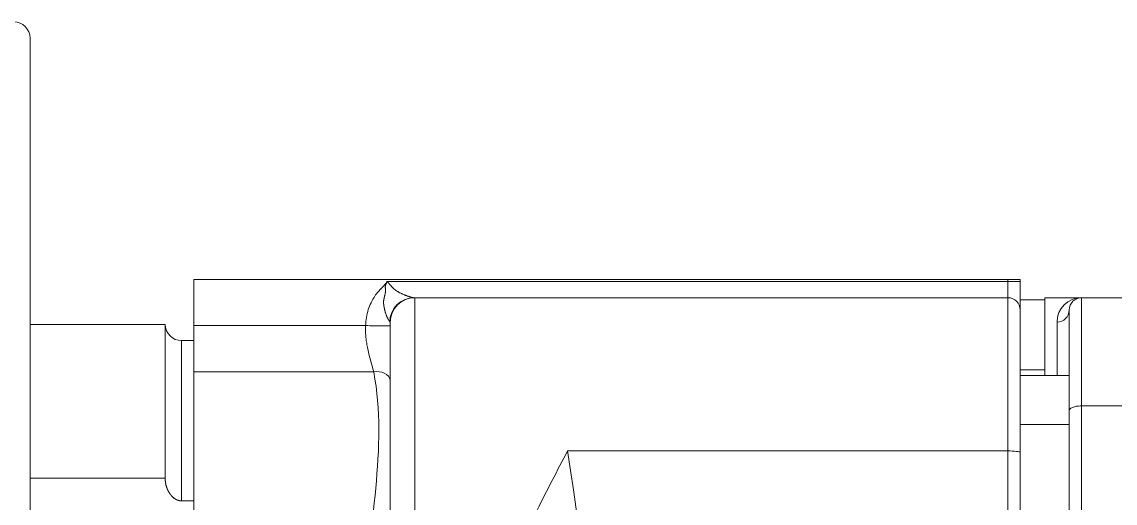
# Model space of a CAD drawing. Header units: millimetres. Extents: x -1838618 to -1600818, y -1770412 to -1553248.
# Drawn here: x -1791920.7 to -1791787.1, y -1684846.2 to -1684787.3 of the extents above; entities that cross this region are included whole.
import ezdxf

# ---------------------------------------------------------------- set-up
doc = ezdxf.new("R2010")
doc.units = ezdxf.units.MM
doc.header["$LTSCALE"] = 100
doc.layers.add('412equipment', color=6, linetype='Continuous')
doc.layers.add('_____1', color=160, linetype='Continuous')

# ---------------------------------------------------------------- blocks, each defined once
blk = doc.blocks.new('A$C2A4D0462')
at = {"layer": '_____1', "color": 7, "lineweight": 0}
for p, q in [((31.9331, 50.43), (31.9331, 43.9057)), ((39.9002, 48.4628), (39.9002, 48.446)), ((39.9002, 48.446), (34.8421, 48.446)), ((40.0001, 48.446), (39.9002, 48.446)), ((39.9002, 48.313), (39.9002, 48.446)), ((35.0673, 46.577), (35.0673, 48.313)), ((35.0673, 48.313), (39.9002, 48.313)), ((39.9002, 47.0638), (39.9002, 48.313)), ((40.2001, 48.2961), (40.0001, 48.2961)), ((40.5004, 48.313), (40.2001, 48.313)), ((40.2001, 48.313), (40.2001, 47.6798)), ((40.5004, 47.431), (40.5004, 48.313)), ((40.3004, 48.1149), (40.3004, 47.6798)), ((33.0331, 48.0959), (31.9331, 48.0959)), ((33.0331, 48.0959), (33.0331, 46.8419)), ((33.2674, 48.086), (34.6671, 48.086)), ((33.1671, 46.6569), (33.1671, 47.963)), ((33.2674, 47.963), (33.1671, 47.963)), ((34.7331, 47.708), (33.2674, 47.708)), ((33.2674, 47.708), (33.2674, 46.8671)), ((40.2001, 47.7259), (40.0001, 47.7259)), ((40.4001, 47.6798), (40.0001, 47.6798)), ((40.5004, 47.431), (40.5004, 36.4949)), ((40.5004, 47.431), (45.3673, 47.431)), ((40.0001, 47.2801), (40.4001, 47.2801)), ((39.9002, 47.0638), (36.3132, 47.0638)), ((39.9002, 47.0638), (39.9002, 36.8618)), ((33.2674, 46.8671), (33.2674, 46.6569)), ((33.0331, 46.8419), (31.9331, 46.8419)), ((33.2674, 45.7009), (33.2674, 46.6569))]:
    blk.add_line(p, q, dxfattribs=at)
for points in [[(33.2674, 47.708), (33.2674, 48.086), (33.2674, 48.4628)], [(33.2674, 48.4628), (39.9002, 48.4628), (40.0001, 48.4628)], [(40.0001, 48.4628), (40.0001, 48.446), (40.0001, 48.2127), (40.0001, 47.0507), (40.0001, 36.8749), (40.0001, 35.7129), (40.0001, 35.48), (40.0001, 35.4631)], [(40.5004, 48.313), (45.3673, 48.313), (45.3924, 48.313)], [(40.4001, 35.7129), (40.4001, 36.5339), (40.4001, 47.3928), (40.4001, 48.2127)], [(34.8492, 48.1418), (34.8502, 48.1407), (34.8502, 48.1397), (34.8513, 48.139), (34.8513, 48.138), (34.852, 48.1369), (34.852, 48.1359), (34.8532, 48.1359), (34.8542, 48.1349), (34.8542, 48.1338), (34.8552, 48.1332), (34.8552, 48.1321), (34.8573, 48.128), (34.858, 48.127), (34.859, 48.1249), (34.8602, 48.1228), (34.8613, 48.1218), (34.8623, 48.1201), (34.8633, 48.119), (34.8633, 48.117), (34.864, 48.1159)], [(34.864, 48.1159), (34.8651, 48.1159), (34.8651, 48.1149), (34.8661, 48.1149), (34.8661, 48.1128), (34.8671, 48.1128)], [(34.8671, 45.6299), (34.8671, 45.7502), (34.8671, 46.094), (34.8671, 46.619), (34.8671, 48.1128)]]:
    blk.add_lwpolyline(points, dxfattribs=at)
for points in [[(31.9331, 50.43), (31.9331, 50.5034), (31.8735, 50.563), (31.8001, 50.563)], [(35.0613, 48.313), (34.9529, 48.3126), (34.8647, 48.2234), (34.864, 48.1159)], [(35.0673, 48.313), (34.9569, 48.313), (34.8671, 48.2234), (34.8671, 48.1128)], [(35.0673, 48.313), (35.065, 48.313), (35.0633, 48.313), (35.0613, 48.313)], [(40.0001, 48.2127), (40.0001, 48.2682), (39.9554, 48.313), (39.9002, 48.313)], [(40.5004, 48.313), (40.3906, 48.313), (40.3, 48.2248), (40.3004, 48.1149)], [(40.5004, 48.313), (40.4449, 48.313), (40.4001, 48.2682), (40.4001, 48.2127)], [(40.4001, 48.2127), (40.3987, 48.1566), (40.3564, 48.1156), (40.3004, 48.1149)], [(33.0342, 48.0959), (33.0342, 48.0226), (33.0938, 47.963), (33.1671, 47.963)], [(34.6671, 45.8129), (34.6795, 46.432), (34.8516, 47.0907), (34.7331, 47.708)], [(34.7331, 47.708), (34.7865, 47.7177), (34.8651, 47.6973), (34.8671, 47.6319)], [(40.4001, 47.3928), (40.4012, 47.4238), (40.4788, 47.4321), (40.5004, 47.431)], [(36.3132, 47.0638), (36.229, 46.9036), (36.1442, 46.7441), (36.0653, 46.5818)], [(36.3132, 36.8618), (36.8272, 40.2401), (36.8272, 43.6855), (36.3132, 47.0638)]]:
    blk.add_open_spline(points, degree=3, dxfattribs=at)
for points, knots in [([(34.6671, 48.086), (34.6675, 48.127), (34.6763, 48.1769), (34.689, 48.2162), (34.695, 48.2355), (34.7031, 48.2534), (34.7112, 48.272), (34.7148, 48.2799), (34.7197, 48.2868), (34.7233, 48.2951), (34.725, 48.2982), (34.7264, 48.3016), (34.7283, 48.3051), (34.731, 48.3102), (34.7317, 48.3078), (34.7353, 48.3157), (34.7522, 48.3436), (34.7701, 48.3636), (34.792, 48.386), (34.7949, 48.3884), (34.7977, 48.3912), (34.8001, 48.3939), (34.8001, 48.3939), (34.8034, 48.397), (34.8034, 48.397), (34.8034, 48.397), (34.8041, 48.3981), (34.8041, 48.3981), (34.8041, 48.3981), (34.8051, 48.3998), (34.8051, 48.3998), (34.8051, 48.3998), (34.8072, 48.4008), (34.8072, 48.4008), (34.8091, 48.4036), (34.8118, 48.406), (34.8142, 48.4091), (34.8185, 48.4132), (34.8179, 48.4122), (34.8213, 48.417), (34.8239, 48.4187), (34.8253, 48.4212), (34.8273, 48.4239), (34.828, 48.4263), (34.832, 48.4298), (34.8334, 48.4329), (34.8372, 48.4367), (34.8358, 48.4367), (34.8384, 48.4391), (34.8384, 48.4391), (34.8394, 48.4401), (34.8394, 48.4401), (34.8394, 48.4401), (34.8394, 48.4418), (34.8394, 48.4418), (34.8394, 48.4418), (34.8401, 48.4429), (34.8401, 48.4429), (34.8401, 48.4429), (34.8421, 48.4449), (34.8421, 48.4449), (34.8421, 48.4449), (34.8421, 48.446), (34.8421, 48.446)], [0, 0, 0, 0, 1, 1, 1, 2, 2, 2, 3, 3, 3, 4, 4, 4, 5, 5, 5, 6, 6, 6, 7, 7, 7, 8, 8, 8, 9, 9, 9, 10, 10, 10, 11, 11, 11, 12, 12, 12, 13, 13, 13, 14, 14, 14, 15, 15, 15, 16, 16, 16, 17, 17, 17, 18, 18, 18, 19, 19, 19, 20, 20, 20, 21, 21, 21, 21]), ([(34.8421, 48.446), (34.8421, 48.446), (34.8421, 48.4449), (34.8421, 48.4449), (34.8421, 48.4449), (34.8411, 48.4429), (34.8411, 48.4429), (34.8411, 48.4429), (34.8401, 48.4418), (34.8401, 48.4418), (34.8401, 48.4418), (34.8401, 48.4401), (34.8401, 48.4401), (34.8401, 48.4401), (34.8394, 48.4391), (34.8394, 48.4391), (34.8394, 48.4391), (34.8384, 48.437), (34.8384, 48.437), (34.8384, 48.437), (34.8384, 48.4349), (34.8384, 48.4349), (34.8384, 48.4349), (34.8372, 48.4339), (34.8372, 48.4339), (34.8372, 48.4339), (34.8361, 48.4318), (34.8361, 48.4318), (34.8361, 48.4318), (34.8361, 48.4308), (34.8361, 48.4308), (34.8361, 48.4308), (34.8351, 48.4291), (34.8351, 48.4291), (34.8351, 48.4291), (34.834, 48.4281), (34.834, 48.4281), (34.834, 48.4281), (34.834, 48.426), (34.834, 48.426), (34.834, 48.426), (34.8334, 48.425), (34.8334, 48.425), (34.8334, 48.425), (34.8323, 48.4232), (34.8323, 48.4232), (34.8323, 48.4232), (34.8323, 48.4222), (34.8323, 48.4222), (34.8323, 48.4222), (34.8313, 48.4198), (34.8313, 48.4198), (34.8313, 48.4198), (34.8313, 48.4187), (34.8313, 48.4187), (34.8313, 48.4187), (34.8301, 48.417), (34.8301, 48.417), (34.8301, 48.417), (34.8301, 48.416), (34.8301, 48.416), (34.8301, 48.416), (34.8291, 48.4139), (34.8291, 48.4139), (34.8291, 48.4139), (34.8291, 48.4119), (34.8291, 48.4119), (34.8291, 48.4119), (34.828, 48.4101), (34.828, 48.4101), (34.828, 48.4101), (34.828, 48.4057), (34.828, 48.4057), (34.828, 48.4057), (34.8273, 48.4039), (34.8273, 48.4039), (34.8273, 48.4039), (34.8273, 48.3939), (34.8273, 48.3939), (34.8273, 48.3939), (34.828, 48.3919), (34.828, 48.3919), (34.828, 48.3919), (34.828, 48.3877), (34.828, 48.3877), (34.828, 48.3877), (34.8291, 48.3871), (34.8291, 48.3871), (34.8291, 48.3871), (34.8291, 48.3819), (34.8291, 48.3819), (34.8291, 48.3819), (34.8301, 48.3812), (34.8301, 48.3812), (34.8301, 48.3812), (34.8301, 48.3767), (34.8301, 48.3767), (34.8301, 48.3736), (34.8301, 48.3702), (34.8301, 48.3671), (34.8301, 48.3671), (34.8291, 48.365), (34.8291, 48.365), (34.8291, 48.365), (34.8291, 48.3588), (34.8291, 48.3588), (34.8291, 48.3588), (34.828, 48.3567), (34.828, 48.3567), (34.828, 48.3567), (34.828, 48.354), (34.828, 48.354), (34.828, 48.354), (34.8273, 48.3519), (34.8273, 48.3519), (34.8273, 48.3519), (34.8273, 48.3492), (34.8273, 48.3492), (34.8273, 48.3492), (34.8263, 48.3478), (34.8263, 48.3478), (34.8263, 48.3478), (34.8263, 48.344), (34.8263, 48.344), (34.8263, 48.344), (34.8253, 48.343), (34.8253, 48.343), (34.8256, 48.3374), (34.8223, 48.3381), (34.823, 48.3299), (34.823, 48.3299), (34.822, 48.3288), (34.822, 48.3288), (34.822, 48.3288), (34.822, 48.3268), (34.822, 48.3268), (34.822, 48.3268), (34.8213, 48.325), (34.8213, 48.325), (34.8213, 48.325), (34.8213, 48.3219), (34.8213, 48.3219), (34.8213, 48.3219), (34.8203, 48.3209), (34.8203, 48.3209), (34.8203, 48.3209), (34.8203, 48.3178), (34.8203, 48.3178), (34.8203, 48.3178), (34.8192, 48.3168), (34.8192, 48.3168), (34.8192, 48.3168), (34.8192, 48.314), (34.8192, 48.314), (34.8192, 48.314), (34.8182, 48.313), (34.8182, 48.313), (34.8182, 48.313), (34.8182, 48.3089), (34.8182, 48.3089), (34.8182, 48.3089), (34.8172, 48.3082), (34.8172, 48.3082), (34.8172, 48.3082), (34.8172, 48.3051), (34.8172, 48.3051), (34.8172, 48.3051), (34.8161, 48.3037), (34.8161, 48.3037), (34.8161, 48.3037), (34.8161, 48.302), (34.8161, 48.302), (34.8161, 48.302), (34.8153, 48.2999), (34.8153, 48.2999), (34.8153, 48.2999), (34.8153, 48.2968), (34.8153, 48.2968), (34.8153, 48.2968), (34.8142, 48.2951), (34.8142, 48.2951), (34.8142, 48.2951), (34.8142, 48.2909), (34.8142, 48.2909), (34.8142, 48.2909), (34.8132, 48.2889), (34.8132, 48.2889), (34.8132, 48.2889), (34.8132, 48.284), (34.8132, 48.284), (34.8132, 48.284), (34.8122, 48.282), (34.8122, 48.282), (34.8122, 48.282), (34.8122, 48.2747), (34.8122, 48.2747), (34.8122, 48.272), (34.8122, 48.2696), (34.8122, 48.2668), (34.8122, 48.2668), (34.8132, 48.2668), (34.8132, 48.2668), (34.8132, 48.2648), (34.8132, 48.2623), (34.8132, 48.2603), (34.8132, 48.2603), (34.8142, 48.2603), (34.8142, 48.2603), (34.8136, 48.2506), (34.8158, 48.2561), (34.8153, 48.2472), (34.8153, 48.2472), (34.8161, 48.2472), (34.8161, 48.2472), (34.8161, 48.2448), (34.8161, 48.2427), (34.8161, 48.241), (34.8161, 48.241), (34.8172, 48.241), (34.8172, 48.241), (34.8172, 48.241), (34.8172, 48.2368), (34.8172, 48.2368), (34.8172, 48.2368), (34.8182, 48.2358), (34.8182, 48.2358), (34.8182, 48.2358), (34.8182, 48.232), (34.8182, 48.232), (34.8182, 48.232), (34.8192, 48.232), (34.8192, 48.232), (34.8192, 48.232), (34.8192, 48.2279), (34.8192, 48.2279), (34.8192, 48.2279), (34.8203, 48.2279), (34.8203, 48.2279), (34.8203, 48.2279), (34.8203, 48.2238), (34.8203, 48.2238), (34.8203, 48.2238), (34.8213, 48.2231), (34.8213, 48.2231), (34.8213, 48.2231), (34.8213, 48.22), (34.8213, 48.22), (34.8213, 48.22), (34.822, 48.2179), (34.822, 48.2179), (34.822, 48.2179), (34.822, 48.2148), (34.822, 48.2148), (34.822, 48.2148), (34.823, 48.2127), (34.823, 48.2127), (34.823, 48.2127), (34.823, 48.211), (34.823, 48.211), (34.823, 48.211), (34.8242, 48.21), (34.8242, 48.21), (34.8242, 48.21), (34.8242, 48.2058), (34.8242, 48.2058), (34.8242, 48.2058), (34.8253, 48.2058), (34.8253, 48.2058), (34.8253, 48.2058), (34.8253, 48.2021), (34.8253, 48.2021), (34.8253, 48.2021), (34.8263, 48.2007), (34.8263, 48.2007), (34.8263, 48.2007), (34.8263, 48.1979), (34.8263, 48.1979), (34.8263, 48.1979), (34.8273, 48.1969), (34.8273, 48.1969), (34.8273, 48.1969), (34.8273, 48.1948), (34.8273, 48.1948), (34.8273, 48.1948), (34.828, 48.1938), (34.828, 48.1938), (34.828, 48.1938), (34.828, 48.191), (34.828, 48.191), (34.828, 48.191), (34.8291, 48.19), (34.8291, 48.19), (34.8291, 48.19), (34.8291, 48.189), (34.8291, 48.189), (34.8306, 48.1848), (34.832, 48.1807), (34.8334, 48.1769), (34.8361, 48.171), (34.8344, 48.1721), (34.8372, 48.1669), (34.8372, 48.1669), (34.8384, 48.1648), (34.8384, 48.1648), (34.8384, 48.1648), (34.8384, 48.1631), (34.8384, 48.1631), (34.8384, 48.1631), (34.8394, 48.1621), (34.8394, 48.1621), (34.8394, 48.1621), (34.8411, 48.158), (34.8411, 48.158), (34.8411, 48.158), (34.8411, 48.1569), (34.8411, 48.1569), (34.8411, 48.1569), (34.8421, 48.1549), (34.8421, 48.1549), (34.8421, 48.1549), (34.8432, 48.1528), (34.8432, 48.1528), (34.8432, 48.1528), (34.8442, 48.1518), (34.8442, 48.1518), (34.8442, 48.1518), (34.8442, 48.1511), (34.8442, 48.1511), (34.8442, 48.1511), (34.8454, 48.15), (34.8454, 48.15), (34.8454, 48.15), (34.8454, 48.149), (34.8454, 48.149), (34.8454, 48.149), (34.8461, 48.148), (34.8461, 48.148), (34.8461, 48.148), (34.8471, 48.1459), (34.8471, 48.1459), (34.8471, 48.1459), (34.8471, 48.1452), (34.8471, 48.1452), (34.8471, 48.1452), (34.8482, 48.1442), (34.8482, 48.1442), (34.8482, 48.1442), (34.8482, 48.1431), (34.8482, 48.1431), (34.8482, 48.1431), (34.8492, 48.1418), (34.8492, 48.1418)], [0, 0, 0, 0, 1, 1, 1, 2, 2, 2, 3, 3, 3, 4, 4, 4, 5, 5, 5, 6, 6, 6, 7, 7, 7, 8, 8, 8, 9, 9, 9, 10, 10, 10, 11, 11, 11, 12, 12, 12, 13, 13, 13, 14, 14, 14, 15, 15, 15, 16, 16, 16, 17, 17, 17, 18, 18, 18, 19, 19, 19, 20, 20, 20, 21, 21, 21, 22, 22, 22, 23, 23, 23, 24, 24, 24, 25, 25, 25, 26, 26, 26, 27, 27, 27, 28, 28, 28, 29, 29, 29, 30, 30, 30, 31, 31, 31, 32, 32, 32, 33, 33, 33, 34, 34, 34, 35, 35, 35, 36, 36, 36, 37, 37, 37, 38, 38, 38, 39, 39, 39, 40, 40, 40, 41, 41, 41, 42, 42, 42, 43, 43, 43, 44, 44, 44, 45, 45, 45, 46, 46, 46, 47, 47, 47, 48, 48, 48, 49, 49, 49, 50, 50, 50, 51, 51, 51, 52, 52, 52, 53, 53, 53, 54, 54, 54, 55, 55, 55, 56, 56, 56, 57, 57, 57, 58, 58, 58, 59, 59, 59, 60, 60, 60, 61, 61, 61, 62, 62, 62, 63, 63, 63, 64, 64, 64, 65, 65, 65, 66, 66, 66, 67, 67, 67, 68, 68, 68, 69, 69, 69, 70, 70, 70, 71, 71, 71, 72, 72, 72, 73, 73, 73, 74, 74, 74, 75, 75, 75, 76, 76, 76, 77, 77, 77, 78, 78, 78, 79, 79, 79, 80, 80, 80, 81, 81, 81, 82, 82, 82, 83, 83, 83, 84, 84, 84, 85, 85, 85, 86, 86, 86, 87, 87, 87, 88, 88, 88, 89, 89, 89, 90, 90, 90, 91, 91, 91, 92, 92, 92, 93, 93, 93, 94, 94, 94, 95, 95, 95, 96, 96, 96, 97, 97, 97, 98, 98, 98, 99, 99, 99, 100, 100, 100, 101, 101, 101, 102, 102, 102, 103, 103, 103, 104, 104, 104, 105, 105, 105, 106, 106, 106, 107, 107, 107, 108, 108, 108, 109, 109, 109, 110, 110, 110, 111, 111, 111, 112, 112, 112, 113, 113, 113, 114, 114, 114, 115, 115, 115, 116, 116, 116, 117, 117, 117, 117]), ([(34.8421, 48.446), (34.8421, 48.446), (34.8442, 48.4449), (34.8442, 48.4449), (34.8442, 48.4449), (34.8454, 48.4439), (34.8454, 48.4439), (34.8454, 48.4439), (34.8461, 48.4429), (34.8461, 48.4429), (34.8461, 48.4429), (34.8471, 48.4418), (34.8471, 48.4418), (34.8471, 48.4418), (34.8482, 48.4401), (34.8482, 48.4401), (34.8482, 48.4401), (34.8492, 48.4391), (34.8492, 48.4391), (34.8492, 48.4391), (34.8513, 48.437), (34.8513, 48.437), (34.8513, 48.437), (34.852, 48.4349), (34.852, 48.4349), (34.852, 48.4349), (34.8532, 48.4339), (34.8532, 48.4339), (34.8532, 48.4339), (34.8542, 48.4329), (34.8542, 48.4329), (34.8542, 48.4329), (34.8552, 48.4308), (34.8552, 48.4308), (34.8552, 48.4308), (34.8563, 48.4298), (34.8563, 48.4298), (34.8563, 48.4298), (34.858, 48.4291), (34.858, 48.4291), (34.858, 48.4291), (34.859, 48.427), (34.859, 48.427), (34.859, 48.427), (34.8602, 48.426), (34.8602, 48.426), (34.8602, 48.426), (34.8613, 48.425), (34.8613, 48.425), (34.8613, 48.425), (34.8623, 48.4232), (34.8623, 48.4232), (34.8623, 48.4232), (34.8633, 48.4222), (34.8633, 48.4222), (34.8633, 48.4222), (34.864, 48.4198), (34.864, 48.4198), (34.864, 48.4198), (34.8651, 48.4187), (34.8651, 48.4187), (34.8651, 48.4187), (34.8671, 48.4177), (34.8671, 48.4177), (34.8671, 48.4177), (34.8683, 48.416), (34.8683, 48.416), (34.8683, 48.416), (34.8694, 48.415), (34.8694, 48.415), (34.8728, 48.4119), (34.8704, 48.4122), (34.8742, 48.4091), (34.8742, 48.4091), (34.8754, 48.407), (34.8754, 48.407), (34.8754, 48.407), (34.8771, 48.4057), (34.8771, 48.4057), (34.8771, 48.4057), (34.8781, 48.405), (34.8781, 48.405), (34.8781, 48.405), (34.8802, 48.4029), (34.8802, 48.4029), (34.8802, 48.4029), (34.8812, 48.4008), (34.8812, 48.4008), (34.8812, 48.4008), (34.8842, 48.3981), (34.8842, 48.3981), (34.8842, 48.3981), (34.8862, 48.397), (34.8862, 48.397), (34.8862, 48.397), (34.8873, 48.395), (34.8873, 48.395), (34.8873, 48.395), (34.8883, 48.3939), (34.8883, 48.3939), (34.8883, 48.3939), (34.8892, 48.3933), (34.8892, 48.3933), (34.8892, 48.3933), (34.8902, 48.3919), (34.8902, 48.3919), (34.8902, 48.3919), (34.8912, 48.3908), (34.8912, 48.3908), (34.8954, 48.3891), (34.895, 48.3867), (34.8973, 48.385), (34.9007, 48.3826), (34.9067, 48.3774), (34.9102, 48.375), (34.9102, 48.375), (34.9124, 48.374), (34.9124, 48.374), (34.9124, 48.374), (34.9131, 48.3729), (34.9131, 48.3729), (34.9131, 48.3729), (34.9141, 48.3719), (34.9141, 48.3719), (34.9141, 48.3719), (34.9162, 48.3709), (34.9162, 48.3709), (34.9162, 48.3709), (34.9172, 48.3698), (34.9172, 48.3698), (34.9172, 48.3698), (34.9183, 48.3688), (34.9183, 48.3688), (34.9183, 48.3688), (34.9202, 48.3681), (34.9202, 48.3681), (34.9202, 48.3681), (34.9212, 48.3671), (34.9212, 48.3671), (34.9212, 48.3671), (34.9233, 48.366), (34.9233, 48.366), (34.9233, 48.366), (34.9243, 48.365), (34.9243, 48.365), (34.93, 48.3609), (34.9266, 48.365), (34.9321, 48.3609), (34.9321, 48.3609), (34.9331, 48.3598), (34.9331, 48.3598), (34.9331, 48.3598), (34.9353, 48.3588), (34.9353, 48.3588), (34.9353, 48.3588), (34.9364, 48.3578), (34.9364, 48.3578), (34.9364, 48.3578), (34.9381, 48.3567), (34.9381, 48.3567), (34.9381, 48.3567), (34.9391, 48.3567), (34.9391, 48.3567), (34.9472, 48.3512), (34.9462, 48.3547), (34.9532, 48.3492), (34.9569, 48.3498), (34.9593, 48.3461), (34.962, 48.3447), (34.962, 48.3447), (34.9643, 48.3447), (34.9643, 48.3447), (34.9643, 48.3447), (34.9663, 48.344), (34.9663, 48.344), (34.9663, 48.344), (34.9681, 48.343), (34.9681, 48.343), (34.9681, 48.343), (34.9701, 48.3419), (34.9701, 48.3419), (34.9701, 48.3419), (34.9713, 48.3409), (34.9713, 48.3409), (34.9758, 48.3392), (34.9751, 48.3405), (34.9812, 48.3371), (34.9812, 48.3371), (34.9822, 48.3371), (34.9822, 48.3371), (34.9822, 48.3371), (34.9843, 48.3361), (34.9843, 48.3361), (34.9843, 48.3361), (34.9862, 48.335), (34.9862, 48.335), (34.9862, 48.335), (34.9882, 48.335), (34.9882, 48.335), (34.9882, 48.335), (34.9893, 48.334), (34.9893, 48.334), (34.9893, 48.334), (34.991, 48.3326), (34.991, 48.3326), (34.991, 48.3326), (34.9932, 48.3326), (34.9932, 48.3326), (34.9932, 48.3326), (34.9942, 48.3319), (34.9942, 48.3319), (34.9942, 48.3319), (34.9963, 48.3309), (34.9963, 48.3309), (34.9963, 48.3309), (34.998, 48.3309), (34.998, 48.3309), (34.998, 48.3309), (34.9991, 48.3299), (34.9991, 48.3299), (34.9991, 48.3299), (35.0013, 48.3299), (35.0013, 48.3299), (35.0013, 48.3299), (35.0023, 48.3288), (35.0023, 48.3288), (35.0023, 48.3288), (35.0041, 48.3288), (35.0041, 48.3288), (35.0041, 48.3288), (35.0051, 48.3278), (35.0051, 48.3278), (35.0051, 48.3278), (35.0061, 48.3268), (35.0061, 48.3268), (35.0061, 48.3268), (35.0084, 48.3268), (35.0084, 48.3268), (35.0084, 48.3268), (35.0094, 48.3261), (35.0094, 48.3261), (35.0094, 48.3261), (35.0122, 48.3261), (35.0122, 48.3261), (35.0122, 48.3261), (35.0132, 48.325), (35.0132, 48.325), (35.0132, 48.325), (35.0154, 48.325), (35.0154, 48.325), (35.0154, 48.325), (35.0161, 48.324), (35.0161, 48.324), (35.0161, 48.324), (35.0172, 48.324), (35.0172, 48.324), (35.0172, 48.324), (35.0182, 48.323), (35.0182, 48.323), (35.0182, 48.323), (35.0213, 48.323), (35.0213, 48.323), (35.0213, 48.323), (35.0222, 48.3219), (35.0222, 48.3219), (35.0222, 48.3219), (35.0242, 48.3219), (35.0242, 48.3219), (35.0242, 48.3219), (35.0253, 48.3209), (35.0253, 48.3209), (35.0253, 48.3209), (35.0273, 48.3209), (35.0273, 48.3209), (35.0273, 48.3209), (35.028, 48.3202), (35.028, 48.3202), (35.028, 48.3202), (35.0313, 48.3202), (35.0313, 48.3202), (35.0313, 48.3202), (35.0323, 48.3188), (35.0323, 48.3188), (35.0323, 48.3188), (35.0333, 48.3188), (35.0333, 48.3188), (35.0333, 48.3188), (35.034, 48.3178), (35.034, 48.3178), (35.034, 48.3178), (35.0373, 48.3178), (35.0373, 48.3178), (35.0373, 48.3178), (35.0383, 48.3168), (35.0383, 48.3168), (35.0383, 48.3168), (35.0411, 48.3168), (35.0411, 48.3168), (35.0411, 48.3168), (35.0421, 48.3157), (35.0421, 48.3157), (35.0421, 48.3157), (35.0454, 48.3157), (35.0454, 48.3157), (35.0454, 48.3157), (35.0461, 48.3147), (35.0461, 48.3147), (35.0461, 48.3147), (35.0502, 48.3147), (35.0502, 48.3147), (35.0502, 48.3147), (35.0502, 48.314), (35.0502, 48.314), (35.0521, 48.314), (35.0542, 48.314), (35.0563, 48.314), (35.0563, 48.314), (35.0563, 48.313), (35.0563, 48.313), (35.0576, 48.313), (35.0595, 48.313), (35.0613, 48.313)], [0, 0, 0, 0, 1, 1, 1, 2, 2, 2, 3, 3, 3, 4, 4, 4, 5, 5, 5, 6, 6, 6, 7, 7, 7, 8, 8, 8, 9, 9, 9, 10, 10, 10, 11, 11, 11, 12, 12, 12, 13, 13, 13, 14, 14, 14, 15, 15, 15, 16, 16, 16, 17, 17, 17, 18, 18, 18, 19, 19, 19, 20, 20, 20, 21, 21, 21, 22, 22, 22, 23, 23, 23, 24, 24, 24, 25, 25, 25, 26, 26, 26, 27, 27, 27, 28, 28, 28, 29, 29, 29, 30, 30, 30, 31, 31, 31, 32, 32, 32, 33, 33, 33, 34, 34, 34, 35, 35, 35, 36, 36, 36, 37, 37, 37, 38, 38, 38, 39, 39, 39, 40, 40, 40, 41, 41, 41, 42, 42, 42, 43, 43, 43, 44, 44, 44, 45, 45, 45, 46, 46, 46, 47, 47, 47, 48, 48, 48, 49, 49, 49, 50, 50, 50, 51, 51, 51, 52, 52, 52, 53, 53, 53, 54, 54, 54, 55, 55, 55, 56, 56, 56, 57, 57, 57, 58, 58, 58, 59, 59, 59, 60, 60, 60, 61, 61, 61, 62, 62, 62, 63, 63, 63, 64, 64, 64, 65, 65, 65, 66, 66, 66, 67, 67, 67, 68, 68, 68, 69, 69, 69, 70, 70, 70, 71, 71, 71, 72, 72, 72, 73, 73, 73, 74, 74, 74, 75, 75, 75, 76, 76, 76, 77, 77, 77, 78, 78, 78, 79, 79, 79, 80, 80, 80, 81, 81, 81, 82, 82, 82, 83, 83, 83, 84, 84, 84, 85, 85, 85, 86, 86, 86, 87, 87, 87, 88, 88, 88, 89, 89, 89, 90, 90, 90, 91, 91, 91, 92, 92, 92, 93, 93, 93, 94, 94, 94, 95, 95, 95, 96, 96, 96, 97, 97, 97, 98, 98, 98, 99, 99, 99, 100, 100, 100, 101, 101, 101, 102, 102, 102, 103, 103, 103, 104, 104, 104, 105, 105, 105, 106, 106, 106, 107, 107, 107, 107]), ([(34.7331, 47.708), (34.7145, 47.7738), (34.6947, 47.8396), (34.6823, 47.9068), (34.6785, 47.922), (34.6768, 47.9375), (34.6742, 47.953), (34.6714, 47.9674), (34.6708, 47.9857), (34.6682, 48.0002), (34.6678, 48.0146), (34.6661, 48.0291), (34.6661, 48.0439), (34.6668, 48.0556), (34.6651, 48.0753), (34.6671, 48.086)], [0, 0, 0, 0, 1, 1, 1, 2, 2, 2, 3, 3, 3, 4, 4, 4, 5, 5, 5, 5]), ([(34.8671, 48.086), (34.8671, 48.086), (34.8661, 48.086), (34.8661, 48.086), (34.8661, 48.086), (34.864, 48.0849), (34.864, 48.0849), (34.864, 48.0849), (34.8613, 48.0849), (34.8613, 48.0849), (34.8613, 48.0849), (34.8573, 48.0842), (34.8573, 48.0842), (34.8573, 48.0842), (34.8513, 48.0842), (34.8513, 48.0842), (34.8358, 48.0829), (34.8239, 48.0825), (34.8082, 48.0829), (34.7614, 48.0825), (34.7142, 48.0853), (34.6671, 48.086)], [0, 0, 0, 0, 1, 1, 1, 2, 2, 2, 3, 3, 3, 4, 4, 4, 5, 5, 5, 6, 6, 6, 7, 7, 7, 7]), ([(40.0001, 47.0507), (40.0001, 47.0507), (39.9991, 47.0528), (39.9991, 47.0528), (39.9991, 47.0528), (39.9951, 47.0552), (39.9951, 47.0552), (39.9951, 47.0552), (39.9903, 47.0569), (39.9903, 47.0569), (39.9903, 47.0569), (39.981, 47.0579), (39.981, 47.0579), (39.981, 47.0579), (39.9712, 47.06), (39.9712, 47.06), (39.9483, 47.0614), (39.9231, 47.0641), (39.9002, 47.0638)], [0, 0, 0, 0, 1, 1, 1, 2, 2, 2, 3, 3, 3, 4, 4, 4, 5, 5, 5, 6, 6, 6, 6]), ([(33.2674, 46.6569), (33.2674, 46.6569), (33.1671, 46.6569), (33.1671, 46.6569), (33.1647, 46.6569), (33.1618, 46.6569), (33.159, 46.6569), (33.159, 46.6569), (33.1553, 46.6569), (33.1553, 46.6569), (33.1553, 46.6569), (33.154, 46.6576), (33.154, 46.6576), (33.154, 46.6576), (33.1503, 46.6576), (33.1503, 46.6576), (33.1503, 46.6576), (33.1492, 46.659), (33.1492, 46.659), (33.1492, 46.659), (33.1453, 46.659), (33.1453, 46.659), (33.1453, 46.659), (33.1442, 46.66), (33.1442, 46.66), (33.1442, 46.66), (33.1422, 46.66), (33.1422, 46.66), (33.1422, 46.66), (33.1411, 46.6611), (33.1411, 46.6611), (33.1411, 46.6611), (33.1382, 46.6611), (33.1382, 46.6611), (33.1382, 46.6611), (33.1372, 46.6621), (33.1372, 46.6621), (33.1372, 46.6621), (33.1351, 46.6621), (33.1351, 46.6621), (33.1351, 46.6621), (33.1344, 46.6631), (33.1344, 46.6631), (33.1344, 46.6631), (33.1322, 46.6631), (33.1322, 46.6631), (33.1322, 46.6631), (33.1322, 46.6638), (33.1322, 46.6638), (33.1322, 46.6638), (33.1311, 46.6638), (33.1311, 46.6638), (33.1311, 46.6638), (33.1301, 46.6649), (33.1301, 46.6649), (33.1301, 46.6649), (33.1284, 46.6649), (33.1284, 46.6649), (33.1284, 46.6649), (33.1273, 46.6659), (33.1273, 46.6659), (33.1273, 46.6659), (33.1263, 46.6659), (33.1263, 46.6659), (33.1263, 46.6659), (33.1253, 46.6669), (33.1253, 46.6669), (33.1253, 46.6669), (33.1241, 46.6669), (33.1241, 46.6669), (33.1241, 46.6669), (33.123, 46.668), (33.123, 46.668), (33.123, 46.668), (33.1213, 46.668), (33.1213, 46.668), (33.1213, 46.668), (33.1203, 46.669), (33.1203, 46.669), (33.1203, 46.669), (33.1203, 46.6697), (33.1203, 46.6697), (33.1203, 46.6697), (33.1193, 46.6697), (33.1193, 46.6697), (33.1193, 46.6697), (33.118, 46.6707), (33.118, 46.6707), (33.118, 46.6707), (33.117, 46.6707), (33.117, 46.6707), (33.117, 46.6707), (33.1163, 46.6717), (33.1163, 46.6717), (33.1163, 46.6717), (33.1153, 46.6717), (33.1153, 46.6717), (33.1153, 46.6717), (33.1143, 46.6731), (33.1143, 46.6731), (33.1143, 46.6731), (33.1132, 46.6731), (33.1132, 46.6731), (33.1132, 46.6731), (33.1122, 46.6742), (33.1122, 46.6742), (33.1122, 46.6742), (33.1112, 46.6752), (33.1112, 46.6752), (33.1112, 46.6752), (33.1103, 46.6752), (33.1103, 46.6752), (33.1103, 46.6752), (33.1093, 46.6759), (33.1093, 46.6759), (33.1093, 46.6759), (33.1082, 46.6769), (33.1082, 46.6769), (33.1082, 46.6769), (33.1072, 46.6769), (33.1072, 46.6769), (33.1072, 46.6769), (33.1051, 46.679), (33.1051, 46.679), (33.1051, 46.679), (33.1051, 46.68), (33.1051, 46.68), (33.1051, 46.68), (33.1044, 46.68), (33.1044, 46.68), (33.1044, 46.68), (33.1012, 46.6828), (33.1012, 46.6828), (33.1012, 46.6828), (33.1001, 46.6828), (33.1001, 46.6828), (33.1001, 46.6828), (33.0991, 46.6838), (33.0991, 46.6838), (33.0991, 46.6838), (33.0984, 46.6848), (33.0984, 46.6848), (33.0927, 46.691), (33.0967, 46.6848), (33.0913, 46.691), (33.0853, 46.6962), (33.091, 46.6928), (33.0853, 46.6979), (33.0807, 46.7017), (33.0815, 46.7031), (33.0783, 46.7058), (33.0783, 46.7058), (33.0762, 46.7079), (33.0762, 46.7079), (33.0762, 46.7079), (33.0762, 46.7089), (33.0762, 46.7089), (33.0762, 46.7089), (33.0752, 46.711), (33.0752, 46.711), (33.0752, 46.711), (33.074, 46.7117), (33.074, 46.7117), (33.074, 46.7117), (33.0733, 46.7127), (33.0733, 46.7127), (33.0733, 46.7127), (33.0722, 46.7138), (33.0722, 46.7138), (33.0722, 46.7138), (33.0712, 46.7158), (33.0712, 46.7158), (33.0712, 46.7158), (33.0702, 46.7172), (33.0702, 46.7172), (33.0702, 46.7172), (33.0691, 46.7183), (33.0691, 46.7183), (33.0691, 46.7183), (33.0691, 46.7189), (33.0691, 46.7189), (33.0691, 46.7189), (33.0681, 46.721), (33.0681, 46.721), (33.0681, 46.721), (33.0674, 46.722), (33.0674, 46.722), (33.0674, 46.722), (33.0662, 46.7241), (33.0662, 46.7241), (33.0624, 46.7272), (33.0645, 46.7282), (33.0603, 46.7341), (33.0603, 46.7341), (33.0591, 46.7351), (33.0591, 46.7351), (33.0591, 46.7351), (33.0591, 46.7369), (33.0591, 46.7369), (33.0591, 46.7369), (33.0581, 46.7379), (33.0581, 46.7379), (33.0581, 46.7379), (33.0571, 46.74), (33.0571, 46.74), (33.0571, 46.74), (33.056, 46.741), (33.056, 46.741), (33.056, 46.741), (33.056, 46.7427), (33.056, 46.7427), (33.056, 46.7427), (33.0553, 46.7437), (33.0553, 46.7437), (33.0553, 46.7437), (33.0543, 46.7458), (33.0543, 46.7458), (33.0543, 46.7458), (33.0533, 46.7472), (33.0533, 46.7472), (33.0533, 46.7472), (33.0533, 46.7489), (33.0533, 46.7489), (33.0533, 46.7489), (33.0522, 46.751), (33.0522, 46.751), (33.0522, 46.751), (33.051, 46.752), (33.051, 46.752), (33.051, 46.752), (33.051, 46.7541), (33.051, 46.7541), (33.051, 46.7541), (33.05, 46.7548), (33.05, 46.7548), (33.05, 46.7548), (33.0493, 46.7568), (33.0493, 46.7568), (33.0493, 46.7568), (33.0493, 46.7589), (33.0493, 46.7589), (33.0493, 46.7589), (33.0483, 46.7599), (33.0483, 46.7599), (33.0483, 46.7599), (33.0473, 46.762), (33.0473, 46.762), (33.0473, 46.762), (33.0473, 46.7641), (33.0473, 46.7641), (33.0473, 46.7641), (33.0462, 46.7651), (33.0462, 46.7651), (33.0462, 46.7651), (33.0462, 46.7668), (33.0462, 46.7668), (33.0462, 46.7668), (33.0452, 46.7689), (33.0452, 46.7689), (33.0452, 46.7689), (33.044, 46.771), (33.044, 46.771), (33.044, 46.771), (33.044, 46.772), (33.044, 46.772), (33.044, 46.772), (33.0433, 46.7737), (33.0433, 46.7737), (33.0433, 46.7737), (33.0433, 46.7761), (33.0433, 46.7761), (33.0433, 46.7761), (33.0423, 46.7782), (33.0423, 46.7782), (33.0423, 46.7782), (33.0423, 46.7789), (33.0423, 46.7789), (33.0423, 46.7789), (33.0412, 46.781), (33.0412, 46.781), (33.0412, 46.781), (33.0412, 46.783), (33.0412, 46.783), (33.0412, 46.783), (33.0402, 46.7847), (33.0402, 46.7847), (33.0402, 46.7847), (33.0402, 46.7878), (33.0402, 46.7878), (33.0402, 46.7878), (33.0392, 46.7899), (33.0392, 46.7899), (33.0392, 46.7899), (33.0392, 46.792), (33.0392, 46.792), (33.0392, 46.792), (33.0381, 46.793), (33.0381, 46.793), (33.0381, 46.793), (33.0381, 46.7968), (33.0381, 46.7968), (33.0381, 46.7968), (33.0374, 46.7989), (33.0374, 46.7989), (33.0374, 46.7989), (33.0374, 46.802), (33.0374, 46.802), (33.0374, 46.802), (33.0362, 46.8037), (33.0362, 46.8037), (33.0366, 46.8113), (33.0345, 46.8068), (33.0352, 46.8168), (33.0352, 46.8168), (33.0342, 46.8188), (33.0342, 46.8188), (33.0342, 46.8188), (33.0342, 46.8288), (33.0342, 46.8288), (33.0342, 46.8288), (33.0331, 46.8309), (33.0331, 46.8309), (33.0331, 46.8309), (33.0331, 46.8419), (33.0331, 46.8419)], [0, 0, 0, 0, 1, 1, 1, 2, 2, 2, 3, 3, 3, 4, 4, 4, 5, 5, 5, 6, 6, 6, 7, 7, 7, 8, 8, 8, 9, 9, 9, 10, 10, 10, 11, 11, 11, 12, 12, 12, 13, 13, 13, 14, 14, 14, 15, 15, 15, 16, 16, 16, 17, 17, 17, 18, 18, 18, 19, 19, 19, 20, 20, 20, 21, 21, 21, 22, 22, 22, 23, 23, 23, 24, 24, 24, 25, 25, 25, 26, 26, 26, 27, 27, 27, 28, 28, 28, 29, 29, 29, 30, 30, 30, 31, 31, 31, 32, 32, 32, 33, 33, 33, 34, 34, 34, 35, 35, 35, 36, 36, 36, 37, 37, 37, 38, 38, 38, 39, 39, 39, 40, 40, 40, 41, 41, 41, 42, 42, 42, 43, 43, 43, 44, 44, 44, 45, 45, 45, 46, 46, 46, 47, 47, 47, 48, 48, 48, 49, 49, 49, 50, 50, 50, 51, 51, 51, 52, 52, 52, 53, 53, 53, 54, 54, 54, 55, 55, 55, 56, 56, 56, 57, 57, 57, 58, 58, 58, 59, 59, 59, 60, 60, 60, 61, 61, 61, 62, 62, 62, 63, 63, 63, 64, 64, 64, 65, 65, 65, 66, 66, 66, 67, 67, 67, 68, 68, 68, 69, 69, 69, 70, 70, 70, 71, 71, 71, 72, 72, 72, 73, 73, 73, 74, 74, 74, 75, 75, 75, 76, 76, 76, 77, 77, 77, 78, 78, 78, 79, 79, 79, 80, 80, 80, 81, 81, 81, 82, 82, 82, 83, 83, 83, 84, 84, 84, 85, 85, 85, 86, 86, 86, 87, 87, 87, 88, 88, 88, 89, 89, 89, 90, 90, 90, 91, 91, 91, 92, 92, 92, 93, 93, 93, 94, 94, 94, 95, 95, 95, 96, 96, 96, 97, 97, 97, 98, 98, 98, 99, 99, 99, 100, 100, 100, 101, 101, 101, 102, 102, 102, 103, 103, 103, 104, 104, 104, 105, 105, 105, 106, 106, 106, 107, 107, 107, 108, 108, 108, 108])]:
    blk.add_open_spline(points, degree=3, knots=knots, dxfattribs=at)
blk = doc.blocks.new('LOW PLATFOR')
at = {"layer": '412equipment', "linetype": 'Continuous', "lineweight": 0, "xscale": 15, "yscale": 15, "zscale": 15}
blk.add_blockref('A$C2A4D0462', (-26600.08, 0, 590), dxfattribs=at)

msp = doc.modelspace()

# ---------------------------------------------------------------- block references
at = {"layer": '412equipment', "color": 7}
msp.add_blockref('LOW PLATFOR', (-1765798.6, -1685545.74), dxfattribs=at)

doc.saveas('drawing.dxf')
